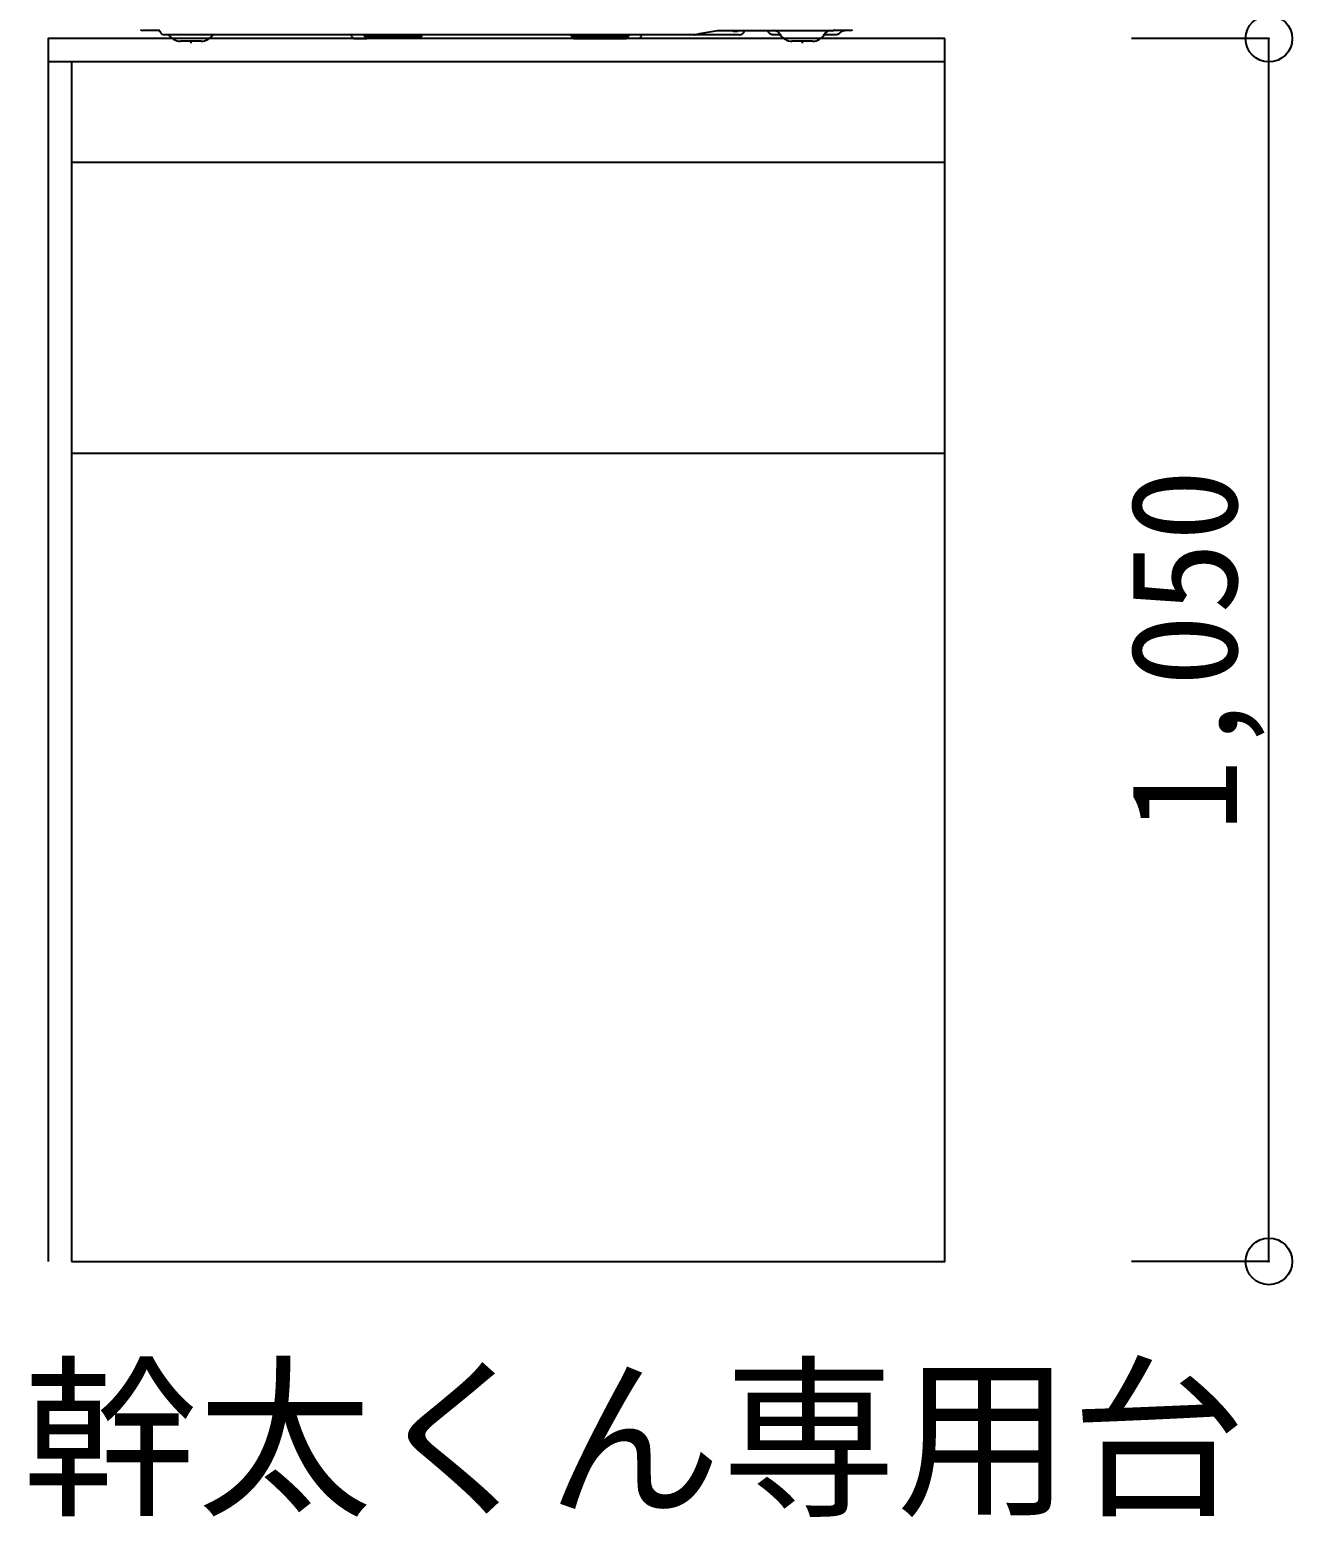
# Model space of a CAD drawing. Units: millimetres at full size, sheet at 1:50. Extents: x -31113 to 29332, y -20209 to 31249.
# Drawn here: x -25929 to -24845, y -6216 to -4939 of the extents above; entities that cross this region are included whole.
import ezdxf
from ezdxf.enums import TextEntityAlignment as Align

# ---------------------------------------------------------------- set-up
doc = ezdxf.new("R2010")
doc.units = ezdxf.units.MM
doc.header["$LTSCALE"] = 50
doc.header["$PDMODE"] = 32
doc.header["$PDSIZE"] = 40
doc.layers.add('B-A_文字', color=7, linetype='Continuous', lineweight=25)
doc.layers.add('B-F_寸法・方位', color=7, linetype='Continuous', lineweight=25)
doc.styles.add('ＭＳ ゴシック', font='')
doc.styles.get('ＭＳ ゴシック').set_extended_font_data('MS Gothic')

msp = doc.modelspace()

# ---------------------------------------------------------------- linework, layer by layer
at = {"layer": 'B-A_文字'}
for p, q in [((-25817.13, -4940.44), (-25817.65, -4939.01)), ((-25814.22, -4943.2), (-25812.9, -4943.4)), ((-25324.73, -4940.57), (-25324.97, -4939.9)), ((-25321.1, -4940.57), (-25324.73, -4940.57)), ((-25320.86, -4939.9), (-25321.1, -4940.57)), ((-25315.21, -4940.44), (-25315.01, -4939.9)), ((-25294.63, -4940.44), (-25294.83, -4939.9)), ((-25232.42, -4939.7), (-25238.93, -4939.7)), ((-25224.08, -4939.7), (-25232.42, -4939.7)), ((-25358.31, -4943.4), (-25808.74, -4943.4)), ((-25790.42, -4948.9), (-25799.22, -4948.9)), ((-25790.42, -4948.52), (-25790.42, -4950.57)), ((-25781.62, -4948.9), (-25790.42, -4948.9)), ((-25652.44, -4944.72), (-25652.44, -4943.4)), ((-25641.24, -4944.72), (-25641.24, -4943.4)), ((-25641.24, -4944.72), (-25641.22, -4944.7)), ((-25641.22, -4943.4), (-25641.22, -4944.7)), ((-25641.22, -4944.7), (-25592.22, -4944.7)), ((-25594.19, -4946.72), (-25639.24, -4946.72)), ((-25592.22, -4943.4), (-25592.22, -4944.7)), ((-25592.19, -4944.72), (-25592.19, -4943.4)), ((-25463.64, -4944.72), (-25463.64, -4943.4)), ((-25463.64, -4944.72), (-25463.62, -4944.7)), ((-25463.62, -4943.4), (-25463.62, -4944.68)), ((-25463.62, -4944.68), (-25414.62, -4944.68)), ((-25463.62, -4944.7), (-25463.62, -4944.68)), ((-25463.62, -4944.7), (-25461.63, -4946.71)), ((-25461.64, -4946.72), (-25416.59, -4946.72)), ((-25405.39, -4946.72), (-25416.59, -4946.72)), ((-25414.62, -4943.4), (-25414.62, -4944.68)), ((-25414.62, -4944.68), (-25414.62, -4944.7)), ((-25414.62, -4944.7), (-25414.59, -4944.72)), ((-25414.59, -4944.72), (-25414.59, -4943.4)), ((-25405.39, -4946.72), (-25403.39, -4944.72)), ((-25403.39, -4944.72), (-25403.39, -4943.4)), ((-25321.92, -4943.4), (-25358.14, -4943.4)), ((-25284.13, -4943.4), (-25287.92, -4943.4)), ((-25256.62, -4948.9), (-25274.22, -4948.9)), ((-25265.42, -4948.9), (-25265.42, -4950.57)), ((-25238.92, -4943.4), (-25246.6, -4943.4)), ((-25142.92, -4966.72), (-25912.92, -4966.72)), ((-25892.92, -4966.72), (-25892.92, -5996.72)), ((-25892.92, -5052.72), (-25142.92, -5052.72)), ((-25892.92, -5302.72), (-25142.92, -5302.72))]:
    msp.add_line(p, q, dxfattribs=at)
for points in [[(-25817.4, -4939.7), (-25823.42, -4939.7), (-25831.75, -4939.7)], [(-25817.13, -4940.44), (-25817.17, -4940.44), (-25817.15, -4940.44), (-25817.11, -4940.43), (-25817.06, -4940.43), (-25817.01, -4940.43), (-25816.97, -4940.43), (-25816.93, -4940.43), (-25816.92, -4940.43)], [(-25816.92, -4940.43), (-25816.84, -4940.67), (-25816.76, -4940.91), (-25816.67, -4941.14), (-25816.56, -4941.36), (-25816.43, -4941.58), (-25816.29, -4941.78), (-25816.13, -4941.98), (-25815.95, -4942.16), (-25815.77, -4942.34), (-25815.58, -4942.5), (-25815.37, -4942.65), (-25815.15, -4942.79), (-25814.93, -4942.9), (-25814.7, -4943.01), (-25814.46, -4943.11), (-25814.22, -4943.2)], [(-25353.66, -4942.65), (-25355.83, -4943.03), (-25357.53, -4943.33)], [(-25338.28, -4939.93), (-25343.37, -4940.83), (-25348.51, -4941.74), (-25353.66, -4942.65)], [(-25245.42, -4939.9), (-25337.85, -4939.9), (-25338.28, -4939.93)], [(-25319.43, -4943.4), (-25319.09, -4943.37), (-25318.76, -4943.33), (-25318.42, -4943.27), (-25318.09, -4943.19), (-25317.76, -4943.08), (-25317.45, -4942.94), (-25317.14, -4942.77), (-25316.85, -4942.58), (-25316.57, -4942.37), (-25316.31, -4942.15), (-25316.07, -4941.9), (-25315.86, -4941.63), (-25315.67, -4941.35), (-25315.5, -4941.05), (-25315.35, -4940.74), (-25315.21, -4940.44)], [(-25287.92, -4943.4), (-25288.87, -4943.4), (-25289.67, -4943.4), (-25290.21, -4943.4), (-25290.4, -4943.4), (-25290.74, -4943.37), (-25291.08, -4943.33), (-25291.42, -4943.27), (-25291.75, -4943.19), (-25292.07, -4943.08), (-25292.39, -4942.94), (-25292.69, -4942.77), (-25292.98, -4942.58), (-25293.26, -4942.37), (-25293.52, -4942.15), (-25293.76, -4941.9), (-25293.97, -4941.63), (-25294.16, -4941.35), (-25294.33, -4941.05), (-25294.48, -4940.74), (-25294.63, -4940.44)], [(-25240, -4939.9), (-25240.41, -4939.9), (-25241.58, -4939.9), (-25243.34, -4939.9), (-25245.42, -4939.9)], [(-25240, -4939.9), (-25239.79, -4939.88), (-25239.58, -4939.86), (-25239.38, -4939.83), (-25239.17, -4939.79), (-25238.97, -4939.74), (-25238.8, -4939.68), (-25238.77, -4939.67), (-25238.58, -4939.59), (-25238.4, -4939.49), (-25238.23, -4939.38), (-25238.07, -4939.26), (-25237.92, -4939.13), (-25237.77, -4939.01)], [(-25232.87, -4941.64), (-25233.1, -4941.89), (-25233.34, -4942.14), (-25233.59, -4942.37), (-25233.86, -4942.59), (-25234.14, -4942.78), (-25234.45, -4942.95), (-25234.76, -4943.08), (-25235.09, -4943.19), (-25235.42, -4943.27), (-25235.76, -4943.33), (-25236.1, -4943.37), (-25236.43, -4943.4)], [(-25232.87, -4941.64), (-25232.68, -4941.43), (-25232.49, -4941.22), (-25232.29, -4941.02), (-25232.08, -4940.83), (-25231.85, -4940.65), (-25231.62, -4940.49), (-25231.37, -4940.34), (-25231.12, -4940.21), (-25230.86, -4940.09), (-25230.59, -4939.98), (-25230.32, -4939.9), (-25230.04, -4939.83), (-25229.76, -4939.78), (-25229.48, -4939.74), (-25229.2, -4939.72), (-25228.91, -4939.7)], [(-25142.92, -4946.72), (-25912.92, -4946.72), (-25912.92, -5996.72)], [(-25892.92, -5996.72), (-25142.92, -5996.72), (-25142.92, -4946.72)], [(-25808.74, -4943.4), (-25809.66, -4943.4), (-25810.52, -4943.4), (-25811.29, -4943.4), (-25812.06, -4943.4), (-25812.67, -4943.4), (-25812.9, -4943.4)], [(-25652.44, -4944.72), (-25650.44, -4946.72), (-25639.24, -4946.72)], [(-25641.22, -4944.7), (-25639.23, -4946.71), (-25639.24, -4946.72), (-25641.24, -4944.72)], [(-25592.22, -4944.7), (-25594.2, -4946.71), (-25639.23, -4946.71)], [(-25636.72, -4943.7), (-25636.75, -4943.7), (-25636.79, -4943.7), (-25636.82, -4943.7), (-25636.86, -4943.7), (-25636.89, -4943.7), (-25636.92, -4943.7), (-25636.95, -4943.7), (-25636.99, -4943.7), (-25637.02, -4943.7), (-25637.05, -4943.7), (-25637.08, -4943.69), (-25637.11, -4943.69), (-25637.14, -4943.69), (-25637.17, -4943.69), (-25637.2, -4943.69), (-25637.23, -4943.69), (-25637.26, -4943.69), (-25637.29, -4943.68), (-25637.32, -4943.68), (-25637.34, -4943.68), (-25637.37, -4943.68), (-25637.4, -4943.67), (-25637.43, -4943.67), (-25637.45, -4943.66), (-25637.48, -4943.66), (-25637.51, -4943.65), (-25637.53, -4943.64), (-25637.56, -4943.64), (-25637.59, -4943.63), (-25637.62, -4943.61), (-25637.64, -4943.6), (-25637.66, -4943.58), (-25637.68, -4943.57), (-25637.7, -4943.55), (-25637.7, -4943.55), (-25637.71, -4943.52), (-25637.72, -4943.5)], [(-25635.72, -4943.5), (-25635.73, -4943.53), (-25635.74, -4943.56), (-25635.76, -4943.58), (-25635.79, -4943.6), (-25635.82, -4943.61), (-25635.86, -4943.63), (-25635.91, -4943.65), (-25635.95, -4943.66), (-25636, -4943.67), (-25636.04, -4943.68), (-25636.09, -4943.68), (-25636.14, -4943.69), (-25636.18, -4943.69), (-25636.23, -4943.69), (-25636.28, -4943.69), (-25636.33, -4943.69), (-25636.38, -4943.7), (-25636.43, -4943.7), (-25636.48, -4943.7), (-25636.53, -4943.7), (-25636.58, -4943.7), (-25636.63, -4943.7), (-25636.67, -4943.7), (-25636.72, -4943.7)], [(-25616.72, -4943.7), (-25616.75, -4943.7), (-25616.79, -4943.7), (-25616.82, -4943.7), (-25616.86, -4943.7), (-25616.89, -4943.7), (-25616.92, -4943.7), (-25616.95, -4943.7), (-25616.99, -4943.7), (-25617.02, -4943.7), (-25617.05, -4943.7), (-25617.08, -4943.69), (-25617.11, -4943.69), (-25617.14, -4943.69), (-25617.17, -4943.69), (-25617.2, -4943.69), (-25617.23, -4943.69), (-25617.26, -4943.69), (-25617.29, -4943.68), (-25617.32, -4943.68), (-25617.34, -4943.68), (-25617.37, -4943.68), (-25617.4, -4943.67), (-25617.43, -4943.67), (-25617.45, -4943.66), (-25617.48, -4943.66), (-25617.51, -4943.65), (-25617.53, -4943.64), (-25617.56, -4943.64), (-25617.59, -4943.63), (-25617.62, -4943.61), (-25617.64, -4943.6), (-25617.66, -4943.58), (-25617.68, -4943.57), (-25617.7, -4943.55), (-25617.7, -4943.55), (-25617.71, -4943.52), (-25617.72, -4943.5)], [(-25615.72, -4943.5), (-25615.73, -4943.53), (-25615.74, -4943.56), (-25615.76, -4943.58), (-25615.79, -4943.6), (-25615.82, -4943.61), (-25615.86, -4943.63), (-25615.91, -4943.65), (-25615.95, -4943.66), (-25616, -4943.67), (-25616.04, -4943.68), (-25616.09, -4943.68), (-25616.14, -4943.69), (-25616.18, -4943.69), (-25616.23, -4943.69), (-25616.28, -4943.69), (-25616.33, -4943.69), (-25616.38, -4943.7), (-25616.43, -4943.7), (-25616.48, -4943.7), (-25616.53, -4943.7), (-25616.58, -4943.7), (-25616.63, -4943.7), (-25616.67, -4943.7), (-25616.72, -4943.7)], [(-25597.04, -4943.7), (-25597.08, -4943.7), (-25597.11, -4943.69), (-25597.15, -4943.69), (-25597.18, -4943.69), (-25597.22, -4943.69), (-25597.25, -4943.69), (-25597.29, -4943.68), (-25597.32, -4943.68), (-25597.36, -4943.68), (-25597.39, -4943.67), (-25597.42, -4943.67), (-25597.45, -4943.66), (-25597.49, -4943.66), (-25597.52, -4943.65), (-25597.55, -4943.64), (-25597.58, -4943.63), (-25597.62, -4943.61), (-25597.65, -4943.6), (-25597.67, -4943.58), (-25597.69, -4943.55), (-25597.71, -4943.53), (-25597.72, -4943.5)], [(-25595.72, -4943.5), (-25595.72, -4943.53), (-25595.74, -4943.55), (-25595.75, -4943.57), (-25595.77, -4943.58), (-25595.79, -4943.6), (-25595.8, -4943.6), (-25595.82, -4943.61), (-25595.85, -4943.62), (-25595.88, -4943.64), (-25595.91, -4943.65), (-25595.95, -4943.66), (-25595.99, -4943.67), (-25596.02, -4943.68), (-25596.06, -4943.68), (-25596.1, -4943.69), (-25596.14, -4943.69), (-25596.18, -4943.69), (-25596.21, -4943.69), (-25596.25, -4943.69), (-25596.29, -4943.69), (-25596.33, -4943.69), (-25596.37, -4943.7), (-25596.42, -4943.7), (-25596.46, -4943.7), (-25596.5, -4943.7), (-25596.54, -4943.7), (-25596.58, -4943.7), (-25596.62, -4943.7), (-25596.66, -4943.7), (-25596.7, -4943.7), (-25596.74, -4943.7), (-25596.78, -4943.7), (-25596.82, -4943.7), (-25596.86, -4943.7), (-25596.89, -4943.7), (-25596.93, -4943.7), (-25596.97, -4943.7), (-25597, -4943.7), (-25597.04, -4943.7)], [(-25592.22, -4944.7), (-25592.19, -4944.72), (-25594.19, -4946.72), (-25594.2, -4946.71)], [(-25461.63, -4946.71), (-25461.64, -4946.72), (-25463.64, -4944.72)], [(-25414.62, -4944.7), (-25416.6, -4946.71), (-25461.63, -4946.71)], [(-25459.44, -4943.7), (-25459.48, -4943.7), (-25459.51, -4943.69), (-25459.55, -4943.69), (-25459.58, -4943.69), (-25459.62, -4943.69), (-25459.65, -4943.69), (-25459.69, -4943.68), (-25459.72, -4943.68), (-25459.76, -4943.68), (-25459.79, -4943.67), (-25459.82, -4943.67), (-25459.85, -4943.66), (-25459.89, -4943.66), (-25459.92, -4943.65), (-25459.95, -4943.64), (-25459.98, -4943.63), (-25460.02, -4943.61), (-25460.05, -4943.6), (-25460.07, -4943.58), (-25460.09, -4943.55), (-25460.11, -4943.53), (-25460.12, -4943.5)], [(-25458.12, -4943.5), (-25458.12, -4943.53), (-25458.14, -4943.55), (-25458.15, -4943.57), (-25458.17, -4943.58), (-25458.19, -4943.6), (-25458.2, -4943.6), (-25458.22, -4943.61), (-25458.25, -4943.62), (-25458.28, -4943.64), (-25458.31, -4943.65), (-25458.35, -4943.66), (-25458.39, -4943.67), (-25458.42, -4943.68), (-25458.46, -4943.68), (-25458.5, -4943.69), (-25458.54, -4943.69), (-25458.58, -4943.69), (-25458.61, -4943.69), (-25458.65, -4943.69), (-25458.69, -4943.69), (-25458.73, -4943.69), (-25458.77, -4943.7), (-25458.82, -4943.7), (-25458.86, -4943.7), (-25458.9, -4943.7), (-25458.94, -4943.7), (-25458.98, -4943.7), (-25459.02, -4943.7), (-25459.06, -4943.7), (-25459.1, -4943.7), (-25459.14, -4943.7), (-25459.18, -4943.7), (-25459.22, -4943.7), (-25459.26, -4943.7), (-25459.29, -4943.7), (-25459.33, -4943.7), (-25459.37, -4943.7), (-25459.4, -4943.7), (-25459.44, -4943.7)], [(-25439.6, -4943.69), (-25439.63, -4943.69), (-25439.66, -4943.69), (-25439.69, -4943.68), (-25439.72, -4943.68), (-25439.74, -4943.68), (-25439.77, -4943.68), (-25439.8, -4943.67), (-25439.83, -4943.67), (-25439.85, -4943.66), (-25439.88, -4943.66), (-25439.91, -4943.65), (-25439.93, -4943.64), (-25439.96, -4943.64), (-25439.99, -4943.63), (-25440.02, -4943.61), (-25440.04, -4943.6), (-25440.06, -4943.58), (-25440.08, -4943.57), (-25440.1, -4943.55), (-25440.1, -4943.55), (-25440.11, -4943.52), (-25440.12, -4943.5)], [(-25438.12, -4943.5), (-25438.13, -4943.53), (-25438.14, -4943.56), (-25438.16, -4943.58), (-25438.19, -4943.6), (-25438.22, -4943.61), (-25438.26, -4943.63), (-25438.31, -4943.65), (-25438.35, -4943.66), (-25438.4, -4943.67), (-25438.44, -4943.68), (-25438.49, -4943.68), (-25438.54, -4943.69), (-25438.58, -4943.69), (-25438.63, -4943.69), (-25438.68, -4943.69), (-25438.73, -4943.69), (-25438.78, -4943.7), (-25438.83, -4943.7), (-25438.88, -4943.7), (-25438.93, -4943.7), (-25438.98, -4943.7), (-25439.03, -4943.7), (-25439.07, -4943.7), (-25439.12, -4943.7), (-25439.15, -4943.7), (-25439.19, -4943.7), (-25439.22, -4943.7), (-25439.26, -4943.7), (-25439.29, -4943.7), (-25439.32, -4943.7), (-25439.35, -4943.7), (-25439.39, -4943.7), (-25439.42, -4943.7), (-25439.45, -4943.7), (-25439.48, -4943.69), (-25439.51, -4943.69), (-25439.54, -4943.69), (-25439.57, -4943.69), (-25439.6, -4943.69)], [(-25419.12, -4943.7), (-25419.15, -4943.7), (-25419.19, -4943.7), (-25419.22, -4943.7), (-25419.26, -4943.7), (-25419.29, -4943.7), (-25419.32, -4943.7), (-25419.35, -4943.7), (-25419.39, -4943.7), (-25419.42, -4943.7), (-25419.45, -4943.7), (-25419.48, -4943.69), (-25419.51, -4943.69), (-25419.54, -4943.69), (-25419.57, -4943.69), (-25419.6, -4943.69), (-25419.63, -4943.69), (-25419.66, -4943.69), (-25419.69, -4943.68), (-25419.72, -4943.68), (-25419.74, -4943.68), (-25419.77, -4943.68), (-25419.8, -4943.67), (-25419.83, -4943.67), (-25419.85, -4943.66), (-25419.88, -4943.66), (-25419.91, -4943.65), (-25419.93, -4943.64), (-25419.96, -4943.64), (-25419.99, -4943.63), (-25420.02, -4943.61), (-25420.04, -4943.6), (-25420.06, -4943.58), (-25420.08, -4943.57), (-25420.1, -4943.55), (-25420.1, -4943.55), (-25420.11, -4943.52), (-25420.12, -4943.5)], [(-25418.12, -4943.5), (-25418.13, -4943.53), (-25418.14, -4943.56), (-25418.16, -4943.58), (-25418.19, -4943.6), (-25418.22, -4943.61), (-25418.26, -4943.63), (-25418.31, -4943.65), (-25418.35, -4943.66), (-25418.4, -4943.67), (-25418.44, -4943.68), (-25418.49, -4943.68), (-25418.54, -4943.69), (-25418.58, -4943.69), (-25418.63, -4943.69), (-25418.68, -4943.69), (-25418.73, -4943.69), (-25418.78, -4943.7), (-25418.83, -4943.7), (-25418.88, -4943.7), (-25418.93, -4943.7), (-25418.98, -4943.7), (-25419.03, -4943.7), (-25419.07, -4943.7), (-25419.12, -4943.7)], [(-25414.59, -4944.72), (-25416.59, -4946.72), (-25416.6, -4946.71)], [(-25319.43, -4943.4), (-25319.62, -4943.4), (-25320.16, -4943.4), (-25320.97, -4943.4), (-25321.92, -4943.4)], [(-25236.43, -4943.4), (-25236.62, -4943.4), (-25237.16, -4943.4), (-25237.97, -4943.4), (-25238.92, -4943.4)]]:
    msp.add_lwpolyline(points, dxfattribs=at)
for centre, radius, start, end in [((-25831.75, -4936.4), 3.3, 234.30769, 270), ((-25290.15, -4946.1), 6.4, 30, 80.94197), ((-25274.22, -4936.9), 12, 210, 270), ((-25256.62, -4936.9), 12, 270, 330), ((-25240.68, -4946.1), 6.4, 100.73018, 150), ((-25224.08, -4936.4), 3.3, 270, 305.69231), ((-25799.22, -4936.9), 12, 213.294, 270), ((-25781.62, -4936.9), 12, 270, 326.99862), ((-25358.31, -4938.9), 4.5, 270, 280)]:
    msp.add_arc(centre, radius, start, end, dxfattribs=at)
at = {"layer": 'B-F_寸法・方位'}
for p, q in [((-24864.66, -4946.72), (-24982.72, -4946.72)), ((-24864.66, -5996.72), (-24864.66, -4946.72)), ((-24864.66, -5996.72), (-24982.72, -5996.72))]:
    msp.add_line(p, q, dxfattribs=at)
for p in [(-24864.66, -4946.72), (-24864.66, -5996.72)]:
    msp.add_point(p, dxfattribs=at)

# ---------------------------------------------------------------- texts
at = {"layer": 'B-A_文字', "style": 'ＭＳ ゴシック'}
msp.add_text('幹太くん専用台', height=110, dxfattribs=at).set_placement((-25934.9, -6236.64), align=Align.BOTTOM_LEFT)
at = {"layer": 'B-F_寸法・方位', "style": 'ＭＳ ゴシック'}
msp.add_text('1,050', height=91.64, rotation=90, dxfattribs=at).set_placement((-24864.66, -5627.97), align=Align.BOTTOM_LEFT)

doc.saveas('drawing.dxf')
